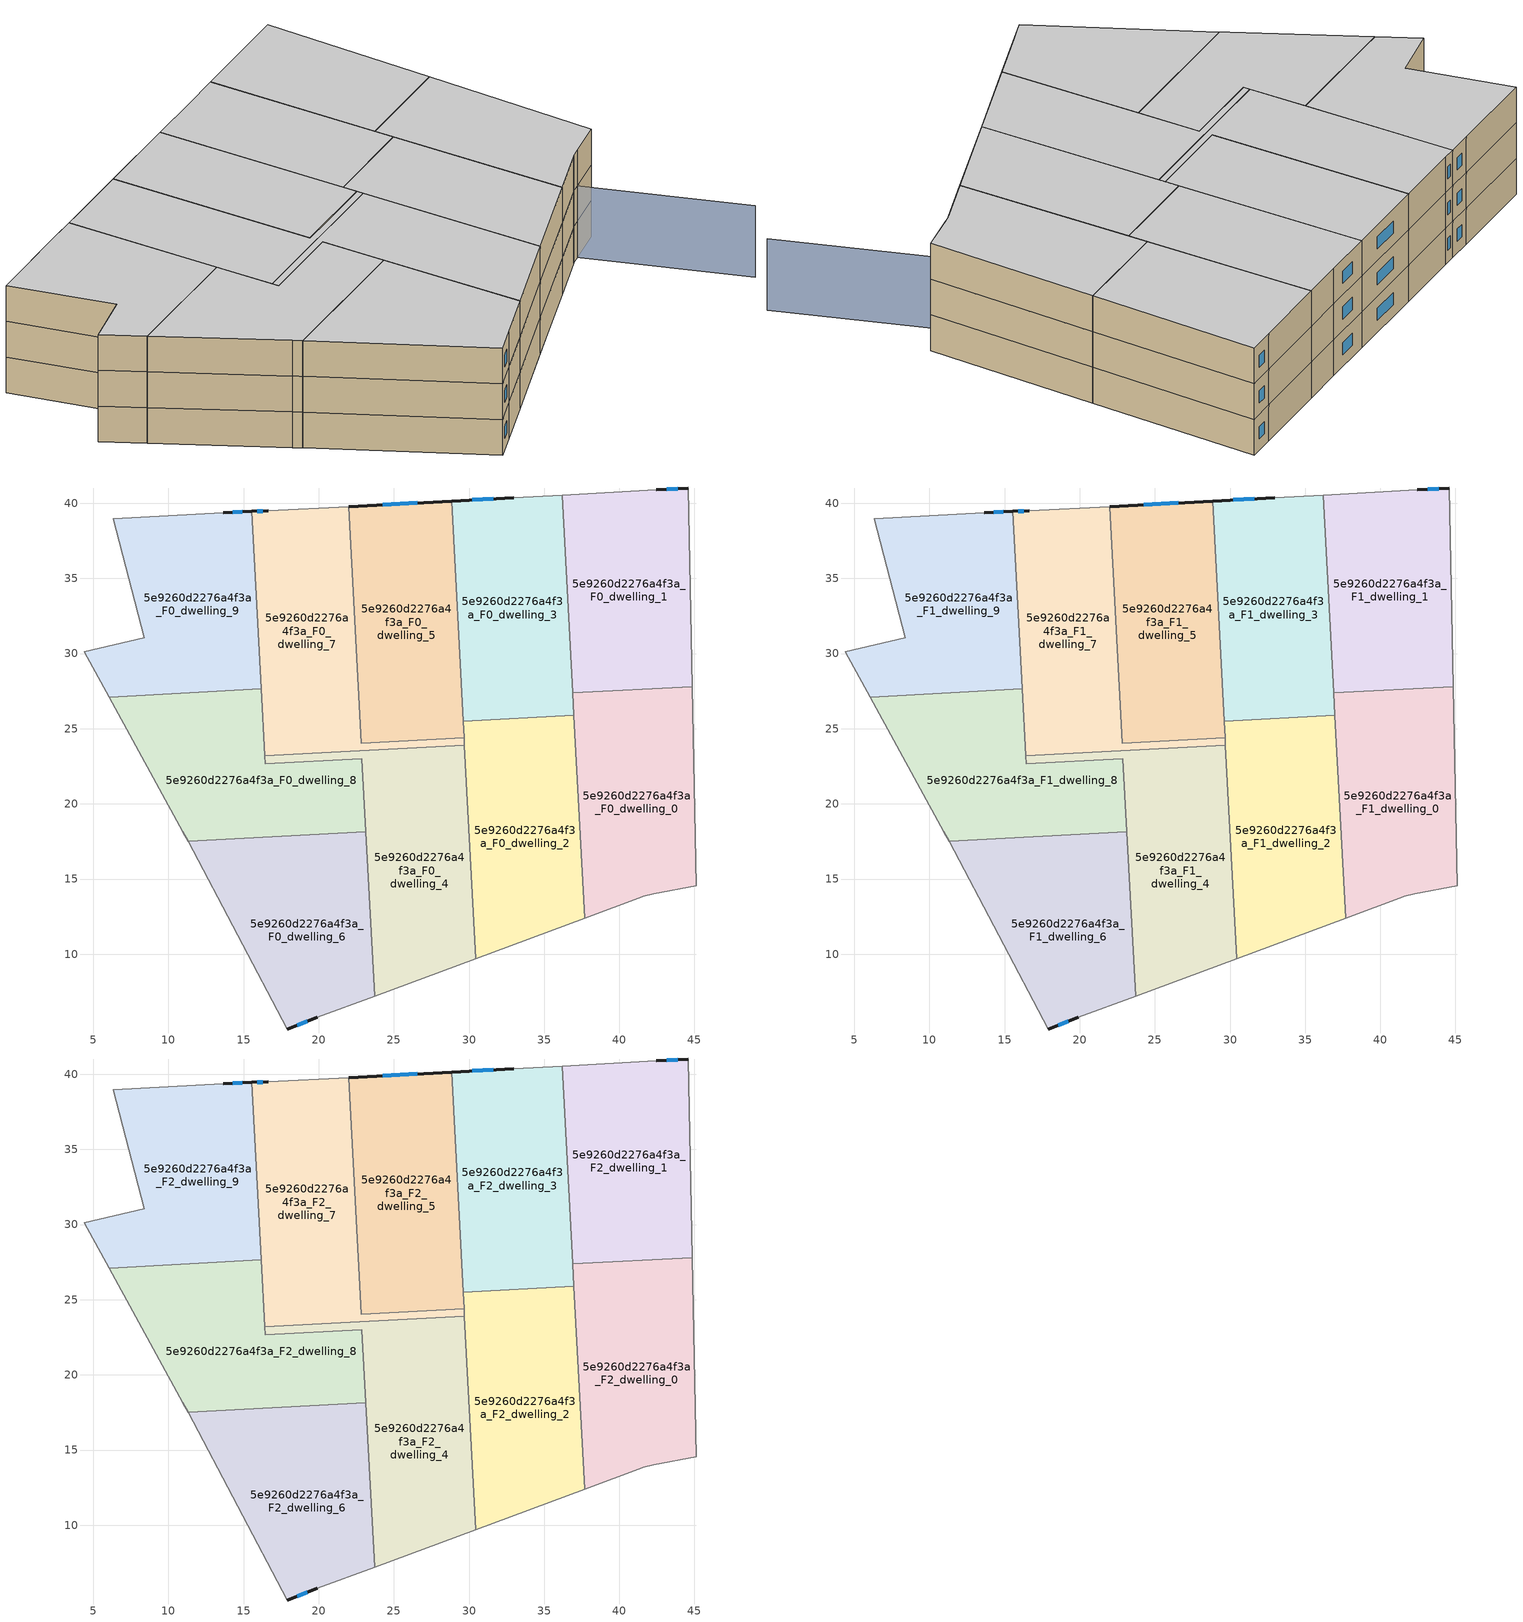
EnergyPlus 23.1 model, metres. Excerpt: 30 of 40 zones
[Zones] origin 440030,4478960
5e9260d2276a4f3a_F0_dwelling_0
 floor ground (EU_floor_Construction): 44.86,27.8 45.12,14.56 42.3,14 41.59,13.84 41.54,13.82 37.69,12.39 36.9,27.38 z0
 wall adiabatic (EU_wall_Construction): 37.69,12.39 41.54,13.82 41.59,13.84 42.3,14 45.12,14.56 44.86,27.8 z0:3
 wall to 5e9260d2276a4f3a_F0_dwelling_1 (EU_wall_Construction): 44.86,27.8 36.9,27.38 z0:3
 wall to 5e9260d2276a4f3a_F0_dwelling_2 (EU_wall_Construction): 36.98,25.89 37.69,12.39 z0:3
 wall to 5e9260d2276a4f3a_F0_dwelling_3 (EU_wall_Construction): 36.9,27.38 36.98,25.89 z0:3
5e9260d2276a4f3a_F0_dwelling_1
 floor ground (EU_floor_Construction): 44.6,41.02 44.86,27.8 36.9,27.38 36.2,40.55 42.45,40.9 z0
 wall outside (EU_wall_Construction): 44.6,41.02 42.45,40.9 z0:3
 wall adiabatic (EU_wall_Construction): 42.45,40.9 36.2,40.55 / 44.86,27.8 44.6,41.02 z0:3
 wall to 5e9260d2276a4f3a_F0_dwelling_3 (EU_wall_Construction): 36.2,40.55 36.9,27.38 z0:3
 window (EU_Window_Construction): 43.89,40.98 43.16,40.94 z0.99:2.01
5e9260d2276a4f3a_F0_dwelling_2
 floor ground (EU_floor_Construction): 36.97,25.89 37.69,12.39 30.45,9.71 29.61,25.5 z0
 wall to 5e9260d2276a4f3a_F0_dwelling_3 (EU_wall_Construction): 36.97,25.89 29.61,25.5 z0:3
 wall adiabatic (EU_wall_Construction): 30.45,9.71 37.69,12.39 z0:3
 wall to 5e9260d2276a4f3a_F0_dwelling_4 (EU_wall_Construction): 29.7,23.9 30.45,9.71 z0:3
 wall to 5e9260d2276a4f3a_F0_dwelling_7 (EU_wall_Construction): 29.67,24.39 29.7,23.9 z0:3
 wall to 5e9260d2276a4f3a_F0_dwelling_5 (EU_wall_Construction): 29.61,25.5 29.67,24.39 z0:3
5e9260d2276a4f3a_F0_dwelling_3
 floor ground (EU_floor_Construction): 36.2,40.55 36.97,25.89 29.61,25.5 28.84,40.15 32.97,40.37 z0
 wall outside (EU_wall_Construction): 32.97,40.37 28.84,40.15 z0:3
 wall adiabatic (EU_wall_Construction): 36.2,40.55 32.97,40.37 z0:3
 wall to 5e9260d2276a4f3a_F0_dwelling_5 (EU_wall_Construction): 28.84,40.15 29.61,25.5 z0:3
 window (EU_Window_Construction): 31.6,40.29 30.21,40.22 z0.99:2.01
5e9260d2276a4f3a_F0_dwelling_4
 floor ground (EU_floor_Construction): 29.7,23.9 30.45,9.71 23.72,7.21 22.88,23.01 16.45,22.67 16.42,23.2 z0
 wall to 5e9260d2276a4f3a_F0_dwelling_8 (EU_wall_Construction): 16.42,23.2 16.45,22.67 22.88,23.01 23.14,18.13 z0:3
 wall to 5e9260d2276a4f3a_F0_dwelling_7 (EU_wall_Construction): 29.7,23.9 16.42,23.2 z0:3
 wall adiabatic (EU_wall_Construction): 23.72,7.21 30.45,9.71 z0:3
 wall to 5e9260d2276a4f3a_F0_dwelling_6 (EU_wall_Construction): 23.14,18.13 23.72,7.21 z0:3
5e9260d2276a4f3a_F0_dwelling_5
 floor ground (EU_floor_Construction): 28.84,40.15 29.67,24.39 22.83,24.03 21.99,39.78 z0
 wall outside (EU_wall_Construction): 28.84,40.15 21.99,39.78 z0:3
 wall to 5e9260d2276a4f3a_F0_dwelling_7 (EU_wall_Construction): 21.99,39.78 22.83,24.03 29.67,24.39 z0:3
 window (EU_Window_Construction): 26.57,40.03 24.26,39.9 z0.99:2.01
5e9260d2276a4f3a_F0_dwelling_6
 floor ground (EU_floor_Construction): 23.14,18.13 23.72,7.21 19.91,5.79 17.91,5.02 11.31,17.5 z0
 wall outside (EU_wall_Construction): 17.91,5.02 19.91,5.79 z0:3
 wall adiabatic (EU_wall_Construction): 11.31,17.5 17.91,5.02 / 19.91,5.79 23.72,7.21 z0:3
 wall to 5e9260d2276a4f3a_F0_dwelling_8 (EU_wall_Construction): 23.14,18.13 11.31,17.5 z0:3
 window (EU_Window_Construction): 18.57,5.28 19.25,5.54 z0.99:2.01
5e9260d2276a4f3a_F0_dwelling_7
 floor ground (EU_floor_Construction): 21.99,39.78 22.83,24.03 29.67,24.39 29.7,23.9 16.42,23.2 15.56,39.46 16.65,39.5 z0
 wall outside (EU_wall_Construction): 16.65,39.5 15.56,39.46 z0:3
 wall adiabatic (EU_wall_Construction): 21.99,39.78 16.65,39.5 z0:3
 wall to 5e9260d2276a4f3a_F0_dwelling_9 (EU_wall_Construction): 15.56,39.46 16.18,27.64 z0:3
 wall to 5e9260d2276a4f3a_F0_dwelling_8 (EU_wall_Construction): 16.18,27.64 16.42,23.2 z0:3
 window (EU_Window_Construction): 16.29,39.48 15.92,39.47 z0.99:2.01
5e9260d2276a4f3a_F0_dwelling_8
 floor ground (EU_floor_Construction): 22.88,23.01 23.14,18.13 11.31,17.5 10.97,18.15 6.06,27.11 16.18,27.64 16.45,22.67 z0
 wall adiabatic (EU_wall_Construction): 6.06,27.11 10.97,18.15 11.31,17.5 z0:3
 wall to 5e9260d2276a4f3a_F0_dwelling_9 (EU_wall_Construction): 16.18,27.64 6.06,27.11 z0:3
5e9260d2276a4f3a_F0_dwelling_9
 floor ground (EU_floor_Construction): 15.56,39.46 16.18,27.64 6.06,27.11 4.4,30.13 8.4,31.06 6.34,38.96 13.63,39.38 z0
 wall outside (EU_wall_Construction): 15.56,39.46 13.63,39.38 z0:3
 wall adiabatic (EU_wall_Construction): 13.63,39.38 6.34,38.96 8.4,31.06 4.4,30.13 6.06,27.11 z0:3
 window (EU_Window_Construction): 14.92,39.43 14.27,39.4 z0.99:2.01
5e9260d2276a4f3a_F1_dwelling_0
 floor to 5e9260d2276a4f3a_F0_dwelling_0 (EU_floor_Construction): 44.86,27.8 45.12,14.56 42.3,14 41.59,13.84 41.54,13.82 37.69,12.39 36.9,27.38 z3
 wall adiabatic (EU_wall_Construction): 37.69,12.39 41.54,13.82 41.59,13.84 42.3,14 45.12,14.56 44.86,27.8 z3:6
 wall to 5e9260d2276a4f3a_F1_dwelling_1 (EU_wall_Construction): 44.86,27.8 36.9,27.38 z3:6
 wall to 5e9260d2276a4f3a_F1_dwelling_2 (EU_wall_Construction): 36.98,25.89 37.69,12.39 z3:6
 wall to 5e9260d2276a4f3a_F1_dwelling_3 (EU_wall_Construction): 36.9,27.38 36.98,25.89 z3:6
5e9260d2276a4f3a_F1_dwelling_1
 floor to 5e9260d2276a4f3a_F0_dwelling_1 (EU_floor_Construction): 44.6,41.02 44.86,27.8 36.9,27.38 36.2,40.55 42.45,40.9 z3
 wall outside (EU_wall_Construction): 44.6,41.02 42.45,40.9 z3:6
 wall adiabatic (EU_wall_Construction): 42.45,40.9 36.2,40.55 / 44.86,27.8 44.6,41.02 z3:6
 wall to 5e9260d2276a4f3a_F1_dwelling_3 (EU_wall_Construction): 36.2,40.55 36.9,27.38 z3:6
 window (EU_Window_Construction): 43.89,40.98 43.16,40.94 z3.99:5.01
5e9260d2276a4f3a_F1_dwelling_2
 floor to 5e9260d2276a4f3a_F0_dwelling_2 (EU_floor_Construction): 36.97,25.89 37.69,12.39 30.45,9.71 29.61,25.5 z3
 wall to 5e9260d2276a4f3a_F1_dwelling_3 (EU_wall_Construction): 36.97,25.89 29.61,25.5 z3:6
 wall adiabatic (EU_wall_Construction): 30.45,9.71 37.69,12.39 z3:6
 wall to 5e9260d2276a4f3a_F1_dwelling_4 (EU_wall_Construction): 29.7,23.9 30.45,9.71 z3:6
 wall to 5e9260d2276a4f3a_F1_dwelling_7 (EU_wall_Construction): 29.67,24.39 29.7,23.9 z3:6
 wall to 5e9260d2276a4f3a_F1_dwelling_5 (EU_wall_Construction): 29.61,25.5 29.67,24.39 z3:6
5e9260d2276a4f3a_F1_dwelling_3
 floor to 5e9260d2276a4f3a_F0_dwelling_3 (EU_floor_Construction): 36.2,40.55 36.97,25.89 29.61,25.5 28.84,40.15 32.97,40.37 z3
 wall outside (EU_wall_Construction): 32.97,40.37 28.84,40.15 z3:6
 wall adiabatic (EU_wall_Construction): 36.2,40.55 32.97,40.37 z3:6
 wall to 5e9260d2276a4f3a_F1_dwelling_5 (EU_wall_Construction): 28.84,40.15 29.61,25.5 z3:6
 window (EU_Window_Construction): 31.6,40.29 30.21,40.22 z3.99:5.01
5e9260d2276a4f3a_F1_dwelling_4
 floor to 5e9260d2276a4f3a_F0_dwelling_4 (EU_floor_Construction): 29.7,23.9 30.45,9.71 23.72,7.21 22.88,23.01 16.45,22.67 16.42,23.2 z3
 wall to 5e9260d2276a4f3a_F1_dwelling_8 (EU_wall_Construction): 16.42,23.2 16.45,22.67 22.88,23.01 23.14,18.13 z3:6
 wall to 5e9260d2276a4f3a_F1_dwelling_7 (EU_wall_Construction): 29.7,23.9 16.42,23.2 z3:6
 wall adiabatic (EU_wall_Construction): 23.72,7.21 30.45,9.71 z3:6
 wall to 5e9260d2276a4f3a_F1_dwelling_6 (EU_wall_Construction): 23.14,18.13 23.72,7.21 z3:6
5e9260d2276a4f3a_F1_dwelling_5
 floor to 5e9260d2276a4f3a_F0_dwelling_5 (EU_floor_Construction): 28.84,40.15 29.67,24.39 22.83,24.03 21.99,39.78 z3
 wall outside (EU_wall_Construction): 28.84,40.15 21.99,39.78 z3:6
 wall to 5e9260d2276a4f3a_F1_dwelling_7 (EU_wall_Construction): 21.99,39.78 22.83,24.03 29.67,24.39 z3:6
 window (EU_Window_Construction): 26.57,40.03 24.26,39.9 z3.99:5.01
5e9260d2276a4f3a_F1_dwelling_6
 floor to 5e9260d2276a4f3a_F0_dwelling_6 (EU_floor_Construction): 23.14,18.13 23.72,7.21 19.91,5.79 17.91,5.02 11.31,17.5 z3
 wall outside (EU_wall_Construction): 17.91,5.02 19.91,5.79 z3:6
 wall adiabatic (EU_wall_Construction): 11.31,17.5 17.91,5.02 / 19.91,5.79 23.72,7.21 z3:6
 wall to 5e9260d2276a4f3a_F1_dwelling_8 (EU_wall_Construction): 23.14,18.13 11.31,17.5 z3:6
 window (EU_Window_Construction): 18.57,5.28 19.25,5.54 z3.99:5.01
5e9260d2276a4f3a_F1_dwelling_7
 floor to 5e9260d2276a4f3a_F0_dwelling_7 (EU_floor_Construction): 21.99,39.78 22.83,24.03 29.67,24.39 29.7,23.9 16.42,23.2 15.56,39.46 16.65,39.5 z3
 wall outside (EU_wall_Construction): 16.65,39.5 15.56,39.46 z3:6
 wall adiabatic (EU_wall_Construction): 21.99,39.78 16.65,39.5 z3:6
 wall to 5e9260d2276a4f3a_F1_dwelling_9 (EU_wall_Construction): 15.56,39.46 16.18,27.64 z3:6
 wall to 5e9260d2276a4f3a_F1_dwelling_8 (EU_wall_Construction): 16.18,27.64 16.42,23.2 z3:6
 window (EU_Window_Construction): 16.29,39.48 15.92,39.47 z3.99:5.01
5e9260d2276a4f3a_F1_dwelling_8
 floor to 5e9260d2276a4f3a_F0_dwelling_8 (EU_floor_Construction): 22.88,23.01 23.14,18.13 11.31,17.5 10.97,18.15 6.06,27.11 16.18,27.64 16.45,22.67 z3
 wall adiabatic (EU_wall_Construction): 6.06,27.11 10.97,18.15 11.31,17.5 z3:6
 wall to 5e9260d2276a4f3a_F1_dwelling_9 (EU_wall_Construction): 16.18,27.64 6.06,27.11 z3:6
5e9260d2276a4f3a_F1_dwelling_9
 floor to 5e9260d2276a4f3a_F0_dwelling_9 (EU_floor_Construction): 15.56,39.46 16.18,27.64 6.06,27.11 4.4,30.13 8.4,31.06 6.34,38.96 13.63,39.38 z3
 wall outside (EU_wall_Construction): 15.56,39.46 13.63,39.38 z3:6
 wall adiabatic (EU_wall_Construction): 13.63,39.38 6.34,38.96 8.4,31.06 4.4,30.13 6.06,27.11 z3:6
 window (EU_Window_Construction): 14.92,39.43 14.27,39.4 z3.99:5.01
5e9260d2276a4f3a_F2_dwelling_0
 floor to 5e9260d2276a4f3a_F1_dwelling_0 (EU_floor_Construction): 44.86,27.8 45.12,14.56 42.3,14 41.59,13.84 41.54,13.82 37.69,12.39 36.9,27.38 z6
 wall adiabatic (EU_wall_Construction): 37.69,12.39 41.54,13.82 41.59,13.84 42.3,14 45.12,14.56 44.86,27.8 z6:9
 wall to 5e9260d2276a4f3a_F2_dwelling_1 (EU_wall_Construction): 44.86,27.8 36.9,27.38 z6:9
 wall to 5e9260d2276a4f3a_F2_dwelling_2 (EU_wall_Construction): 36.98,25.89 37.69,12.39 z6:9
 wall to 5e9260d2276a4f3a_F2_dwelling_3 (EU_wall_Construction): 36.9,27.38 36.98,25.89 z6:9
 ceiling to 5e9260d2276a4f3a_F3_dwelling_0 (EU_floor_Construction): 45.12,14.56 44.86,27.8 36.9,27.38 37.69,12.39 41.54,13.82 41.59,13.84 42.3,14 z9
5e9260d2276a4f3a_F2_dwelling_1
 floor to 5e9260d2276a4f3a_F1_dwelling_1 (EU_floor_Construction): 44.6,41.02 44.86,27.8 36.9,27.38 36.2,40.55 42.45,40.9 z6
 wall outside (EU_wall_Construction): 44.6,41.02 42.45,40.9 z6:9
 wall adiabatic (EU_wall_Construction): 42.45,40.9 36.2,40.55 / 44.86,27.8 44.6,41.02 z6:9
 wall to 5e9260d2276a4f3a_F2_dwelling_3 (EU_wall_Construction): 36.2,40.55 36.9,27.38 z6:9
 window (EU_Window_Construction): 43.89,40.98 43.16,40.94 z6.99:8.01
 ceiling to 5e9260d2276a4f3a_F3_dwelling_1 (EU_floor_Construction): 44.86,27.8 44.6,41.02 42.45,40.9 36.2,40.55 36.9,27.38 z9
5e9260d2276a4f3a_F2_dwelling_2
 floor to 5e9260d2276a4f3a_F1_dwelling_2 (EU_floor_Construction): 36.97,25.89 37.69,12.39 30.45,9.71 29.61,25.5 z6
 wall to 5e9260d2276a4f3a_F2_dwelling_3 (EU_wall_Construction): 36.97,25.89 29.61,25.5 z6:9
 wall adiabatic (EU_wall_Construction): 30.45,9.71 37.69,12.39 z6:9
 wall to 5e9260d2276a4f3a_F2_dwelling_4 (EU_wall_Construction): 29.7,23.9 30.45,9.71 z6:9
 wall to 5e9260d2276a4f3a_F2_dwelling_7 (EU_wall_Construction): 29.67,24.39 29.7,23.9 z6:9
 wall to 5e9260d2276a4f3a_F2_dwelling_5 (EU_wall_Construction): 29.61,25.5 29.67,24.39 z6:9
 ceiling to 5e9260d2276a4f3a_F3_dwelling_2 (EU_floor_Construction): 37.69,12.39 36.97,25.89 29.61,25.5 30.45,9.71 z9
5e9260d2276a4f3a_F2_dwelling_3
 floor to 5e9260d2276a4f3a_F1_dwelling_3 (EU_floor_Construction): 36.2,40.55 36.97,25.89 29.61,25.5 28.84,40.15 32.97,40.37 z6
 wall outside (EU_wall_Construction): 32.97,40.37 28.84,40.15 z6:9
 wall adiabatic (EU_wall_Construction): 36.2,40.55 32.97,40.37 z6:9
 wall to 5e9260d2276a4f3a_F2_dwelling_5 (EU_wall_Construction): 28.84,40.15 29.61,25.5 z6:9
 window (EU_Window_Construction): 31.6,40.29 30.21,40.22 z6.99:8.01
 ceiling to 5e9260d2276a4f3a_F3_dwelling_3 (EU_floor_Construction): 36.97,25.89 36.2,40.55 32.97,40.37 28.84,40.15 29.61,25.5 z9
5e9260d2276a4f3a_F2_dwelling_4
 floor to 5e9260d2276a4f3a_F1_dwelling_4 (EU_floor_Construction): 29.7,23.9 30.45,9.71 23.72,7.21 22.88,23.01 16.45,22.67 16.42,23.2 z6
 wall to 5e9260d2276a4f3a_F2_dwelling_8 (EU_wall_Construction): 16.42,23.2 16.45,22.67 22.88,23.01 23.14,18.13 z6:9
 wall to 5e9260d2276a4f3a_F2_dwelling_7 (EU_wall_Construction): 29.7,23.9 16.42,23.2 z6:9
 wall adiabatic (EU_wall_Construction): 23.72,7.21 30.45,9.71 z6:9
 wall to 5e9260d2276a4f3a_F2_dwelling_6 (EU_wall_Construction): 23.14,18.13 23.72,7.21 z6:9
 ceiling to 5e9260d2276a4f3a_F3_dwelling_4 (EU_floor_Construction): 30.45,9.71 29.7,23.9 16.42,23.2 16.45,22.67 22.88,23.01 23.72,7.21 z9
5e9260d2276a4f3a_F2_dwelling_5
 floor to 5e9260d2276a4f3a_F1_dwelling_5 (EU_floor_Construction): 28.84,40.15 29.67,24.39 22.83,24.03 21.99,39.78 z6
 wall outside (EU_wall_Construction): 28.84,40.15 21.99,39.78 z6:9
 wall to 5e9260d2276a4f3a_F2_dwelling_7 (EU_wall_Construction): 21.99,39.78 22.83,24.03 29.67,24.39 z6:9
 window (EU_Window_Construction): 26.57,40.03 24.26,39.9 z6.99:8.01
 ceiling to 5e9260d2276a4f3a_F3_dwelling_5 (EU_floor_Construction): 29.67,24.39 28.84,40.15 21.99,39.78 22.83,24.03 z9
5e9260d2276a4f3a_F2_dwelling_6
 floor to 5e9260d2276a4f3a_F1_dwelling_6 (EU_floor_Construction): 23.14,18.13 23.72,7.21 19.91,5.79 17.91,5.02 11.31,17.5 z6
 wall outside (EU_wall_Construction): 17.91,5.02 19.91,5.79 z6:9
 wall adiabatic (EU_wall_Construction): 11.31,17.5 17.91,5.02 / 19.91,5.79 23.72,7.21 z6:9
 wall to 5e9260d2276a4f3a_F2_dwelling_8 (EU_wall_Construction): 23.14,18.13 11.31,17.5 z6:9
 window (EU_Window_Construction): 18.57,5.28 19.25,5.54 z6.99:8.01
 ceiling to 5e9260d2276a4f3a_F3_dwelling_6 (EU_floor_Construction): 23.72,7.21 23.14,18.13 11.31,17.5 17.91,5.02 19.91,5.79 z9
5e9260d2276a4f3a_F2_dwelling_7
 floor to 5e9260d2276a4f3a_F1_dwelling_7 (EU_floor_Construction): 21.99,39.78 22.83,24.03 29.67,24.39 29.7,23.9 16.42,23.2 15.56,39.46 16.65,39.5 z6
 wall outside (EU_wall_Construction): 16.65,39.5 15.56,39.46 z6:9
 wall adiabatic (EU_wall_Construction): 21.99,39.78 16.65,39.5 z6:9
 wall to 5e9260d2276a4f3a_F2_dwelling_9 (EU_wall_Construction): 15.56,39.46 16.18,27.64 z6:9
 wall to 5e9260d2276a4f3a_F2_dwelling_8 (EU_wall_Construction): 16.18,27.64 16.42,23.2 z6:9
 window (EU_Window_Construction): 16.29,39.48 15.92,39.47 z6.99:8.01
 ceiling to 5e9260d2276a4f3a_F3_dwelling_7 (EU_floor_Construction): 29.7,23.9 29.67,24.39 22.83,24.03 21.99,39.78 16.65,39.5 15.56,39.46 16.42,23.2 z9
5e9260d2276a4f3a_F2_dwelling_8
 floor to 5e9260d2276a4f3a_F1_dwelling_8 (EU_floor_Construction): 22.88,23.01 23.14,18.13 11.31,17.5 10.97,18.15 6.06,27.11 16.18,27.64 16.45,22.67 z6
 wall adiabatic (EU_wall_Construction): 6.06,27.11 10.97,18.15 11.31,17.5 z6:9
 wall to 5e9260d2276a4f3a_F2_dwelling_9 (EU_wall_Construction): 16.18,27.64 6.06,27.11 z6:9
 ceiling to 5e9260d2276a4f3a_F3_dwelling_8 (EU_floor_Construction): 23.14,18.13 22.88,23.01 16.45,22.67 16.18,27.64 6.06,27.11 10.97,18.15 11.31,17.5 z9
5e9260d2276a4f3a_F2_dwelling_9
 floor to 5e9260d2276a4f3a_F1_dwelling_9 (EU_floor_Construction): 15.56,39.46 16.18,27.64 6.06,27.11 4.4,30.13 8.4,31.06 6.34,38.96 13.63,39.38 z6
 wall outside (EU_wall_Construction): 15.56,39.46 13.63,39.38 z6:9
 wall adiabatic (EU_wall_Construction): 13.63,39.38 6.34,38.96 8.4,31.06 4.4,30.13 6.06,27.11 z6:9
 window (EU_Window_Construction): 14.92,39.43 14.27,39.4 z6.99:8.01
 ceiling to 5e9260d2276a4f3a_F3_dwelling_9 (EU_floor_Construction): 16.18,27.64 15.56,39.46 13.63,39.38 6.34,38.96 8.4,31.06 4.4,30.13 6.06,27.11 z9
shading: 19.91,5.79 42.27,14.1 / 42.27,14.1 46.74,2.04 z0:6
[Building]
EU S2 Campaign: North Axis=0; Terrain=City; Solar Distribution=FullExterior
[Site:Location]
Madrid: Latitude=40.5; Longitude=-3.5; Time Zone=1; Elevation=609
[SizingPeriod:WeatherFileDays]
AnnualSizingPeriod: Begin Month=1; Begin Day of Month=1; End Month=12; End Day of Month=31; Day of Week for Start Day=Monday; Use Weather File Daylight Saving Period=No; Use Weather File Rain and Snow Indicators=No
[MATERIAL]
EU_InternalMass_Material: Roughness=MediumRough; Thickness=0.1; Conductivity=1; Density=1800; Specific Heat=900; Thermal Absorptance=0.9; Solar Absorptance=0.7; Visible Absorptance=0.7
[MATERIAL:NOMASS] Roughness=MediumRough; Thermal Absorptance=0.9; Solar Absorptance=0.7; Visible Absorptance=0.7
Name | Thermal Resistance
EU_wall_NoMass | 0.609216
EU_floor_NoMass | 0.568163
[WINDOWMATERIAL:SIMPLEGLAZINGSYSTEM]
EU_Window_SimpleGlazing: UFactor=5.50606; Solar Heat Gain Coefficient=0.85; Visible Transmittance=0.85
[CONSTRUCTION]
EU_wall_Construction: EU_wall_NoMass
EU_floor_Construction: EU_floor_NoMass
EU_Window_Construction: EU_Window_SimpleGlazing
EU_InternalMass_Construction: EU_InternalMass_Material
[ZONE] Type=1; Multiplier=1; Ceiling Height=autocalculate; Floor Area=autocalculate; Part of Total Floor Area=Yes
Name | Volume
5e9260d2276a4f3a_F0_dwelling_0; 5e9260d2276a4f3a_F1_dwelling_0; 5e9260d2276a4f3a_F2_dwelling_0 | 324.448
5e9260d2276a4f3a_F0_dwelling_1; 5e9260d2276a4f3a_F1_dwelling_1; 5e9260d2276a4f3a_F2_dwelling_1 | 324.444
5e9260d2276a4f3a_F0_dwelling_2; 5e9260d2276a4f3a_F1_dwelling_2; 5e9260d2276a4f3a_F2_dwelling_2 | 324.472
5e9260d2276a4f3a_F0_dwelling_3; 5e9260d2276a4f3a_F1_dwelling_3; 5e9260d2276a4f3a_F2_dwelling_3 | 324.461
5e9260d2276a4f3a_F0_dwelling_4; 5e9260d2276a4f3a_F1_dwelling_4; 5e9260d2276a4f3a_F2_dwelling_4 | 324.465
5e9260d2276a4f3a_F0_dwelling_5; 5e9260d2276a4f3a_F1_dwelling_5; 5e9260d2276a4f3a_F2_dwelling_5 | 324.463
5e9260d2276a4f3a_F0_dwelling_6; 5e9260d2276a4f3a_F1_dwelling_6; 5e9260d2276a4f3a_F2_dwelling_6; 5e9260d2276a4f3a_F0_dwelling_8; 5e9260d2276a4f3a_F1_dwelling_8; 5e9260d2276a4f3a_F2_dwelling_8 | 324.457
5e9260d2276a4f3a_F0_dwelling_7; 5e9260d2276a4f3a_F1_dwelling_7; 5e9260d2276a4f3a_F2_dwelling_7 | 324.442
5e9260d2276a4f3a_F0_dwelling_9; 5e9260d2276a4f3a_F1_dwelling_9; 5e9260d2276a4f3a_F2_dwelling_9 | 324.475
[INTERNALMASS] Construction=EU_InternalMass_Construction
Name | Zone or ZoneList | Surface Area
5e9260d2276a4f3a_F0_dwelling_0_EU_InternalMass | 5e9260d2276a4f3a_F0_dwelling_0 | 108.149
5e9260d2276a4f3a_F0_dwelling_1_EU_InternalMass | 5e9260d2276a4f3a_F0_dwelling_1 | 108.147
5e9260d2276a4f3a_F0_dwelling_2_EU_InternalMass | 5e9260d2276a4f3a_F0_dwelling_2 | 108.158
5e9260d2276a4f3a_F0_dwelling_3_EU_InternalMass | 5e9260d2276a4f3a_F0_dwelling_3 | 108.154
5e9260d2276a4f3a_F0_dwelling_4_EU_InternalMass | 5e9260d2276a4f3a_F0_dwelling_4 | 108.155
5e9260d2276a4f3a_F0_dwelling_5_EU_InternalMass | 5e9260d2276a4f3a_F0_dwelling_5 | 108.155
5e9260d2276a4f3a_F0_dwelling_6_EU_InternalMass | 5e9260d2276a4f3a_F0_dwelling_6 | 108.155
5e9260d2276a4f3a_F0_dwelling_7_EU_InternalMass | 5e9260d2276a4f3a_F0_dwelling_7 | 108.148
5e9260d2276a4f3a_F0_dwelling_8_EU_InternalMass | 5e9260d2276a4f3a_F0_dwelling_8 | 108.152
5e9260d2276a4f3a_F0_dwelling_9_EU_InternalMass | 5e9260d2276a4f3a_F0_dwelling_9 | 108.159
5e9260d2276a4f3a_F1_dwelling_0_EU_InternalMass | 5e9260d2276a4f3a_F1_dwelling_0 | 108.149
5e9260d2276a4f3a_F1_dwelling_1_EU_InternalMass | 5e9260d2276a4f3a_F1_dwelling_1 | 108.147
5e9260d2276a4f3a_F1_dwelling_2_EU_InternalMass | 5e9260d2276a4f3a_F1_dwelling_2 | 108.158
5e9260d2276a4f3a_F1_dwelling_3_EU_InternalMass | 5e9260d2276a4f3a_F1_dwelling_3 | 108.154
5e9260d2276a4f3a_F1_dwelling_4_EU_InternalMass | 5e9260d2276a4f3a_F1_dwelling_4 | 108.155
5e9260d2276a4f3a_F1_dwelling_5_EU_InternalMass | 5e9260d2276a4f3a_F1_dwelling_5 | 108.155
5e9260d2276a4f3a_F1_dwelling_6_EU_InternalMass | 5e9260d2276a4f3a_F1_dwelling_6 | 108.155
5e9260d2276a4f3a_F1_dwelling_7_EU_InternalMass | 5e9260d2276a4f3a_F1_dwelling_7 | 108.148
5e9260d2276a4f3a_F1_dwelling_8_EU_InternalMass | 5e9260d2276a4f3a_F1_dwelling_8 | 108.152
5e9260d2276a4f3a_F1_dwelling_9_EU_InternalMass | 5e9260d2276a4f3a_F1_dwelling_9 | 108.159
5e9260d2276a4f3a_F2_dwelling_0_EU_InternalMass | 5e9260d2276a4f3a_F2_dwelling_0 | 108.149
5e9260d2276a4f3a_F2_dwelling_1_EU_InternalMass | 5e9260d2276a4f3a_F2_dwelling_1 | 108.147
5e9260d2276a4f3a_F2_dwelling_2_EU_InternalMass | 5e9260d2276a4f3a_F2_dwelling_2 | 108.158
5e9260d2276a4f3a_F2_dwelling_3_EU_InternalMass | 5e9260d2276a4f3a_F2_dwelling_3 | 108.154
5e9260d2276a4f3a_F2_dwelling_4_EU_InternalMass | 5e9260d2276a4f3a_F2_dwelling_4 | 108.155
5e9260d2276a4f3a_F2_dwelling_5_EU_InternalMass | 5e9260d2276a4f3a_F2_dwelling_5 | 108.155
5e9260d2276a4f3a_F2_dwelling_6_EU_InternalMass | 5e9260d2276a4f3a_F2_dwelling_6 | 108.155
5e9260d2276a4f3a_F2_dwelling_7_EU_InternalMass | 5e9260d2276a4f3a_F2_dwelling_7 | 108.148
5e9260d2276a4f3a_F2_dwelling_8_EU_InternalMass | 5e9260d2276a4f3a_F2_dwelling_8 | 108.152
5e9260d2276a4f3a_F2_dwelling_9_EU_InternalMass | 5e9260d2276a4f3a_F2_dwelling_9 | 108.159
[OTHEREQUIPMENT] Fuel Type=Electricity; Design Level Calculation Method=Watts/Area; Power per Zone Floor Area=1; Fraction Latent=0; Fraction Radiant=0; Fraction Lost=0; Carbon Dioxide Generation Rate=0; EndUse Subcategory=EU_Step8_InternalGains
Name | Zone or ZoneList or Space or SpaceList | Schedule
EU_Step8_InternalGain_5e9260d2276a4f3a_F0_dwelling_0_f000 | 5e9260d2276a4f3a_F0_dwelling_0 | EU_Step8_GainSchedule_5e9260d2276a4f3a_F0_dwelling_0_f000
EU_Step8_InternalGain_5e9260d2276a4f3a_F0_dwelling_1_f000 | 5e9260d2276a4f3a_F0_dwelling_1 | EU_Step8_GainSchedule_5e9260d2276a4f3a_F0_dwelling_1_f000
EU_Step8_InternalGain_5e9260d2276a4f3a_F0_dwelling_2_f000 | 5e9260d2276a4f3a_F0_dwelling_2 | EU_Step8_GainSchedule_5e9260d2276a4f3a_F0_dwelling_2_f000
EU_Step8_InternalGain_5e9260d2276a4f3a_F0_dwelling_3_f000 | 5e9260d2276a4f3a_F0_dwelling_3 | EU_Step8_GainSchedule_5e9260d2276a4f3a_F0_dwelling_3_f000
EU_Step8_InternalGain_5e9260d2276a4f3a_F0_dwelling_4_f000 | 5e9260d2276a4f3a_F0_dwelling_4 | EU_Step8_GainSchedule_5e9260d2276a4f3a_F0_dwelling_4_f000
EU_Step8_InternalGain_5e9260d2276a4f3a_F0_dwelling_5_f000 | 5e9260d2276a4f3a_F0_dwelling_5 | EU_Step8_GainSchedule_5e9260d2276a4f3a_F0_dwelling_5_f000
EU_Step8_InternalGain_5e9260d2276a4f3a_F0_dwelling_6_f000 | 5e9260d2276a4f3a_F0_dwelling_6 | EU_Step8_GainSchedule_5e9260d2276a4f3a_F0_dwelling_6_f000
EU_Step8_InternalGain_5e9260d2276a4f3a_F0_dwelling_7_f000 | 5e9260d2276a4f3a_F0_dwelling_7 | EU_Step8_GainSchedule_5e9260d2276a4f3a_F0_dwelling_7_f000
EU_Step8_InternalGain_5e9260d2276a4f3a_F0_dwelling_8_f000 | 5e9260d2276a4f3a_F0_dwelling_8 | EU_Step8_GainSchedule_5e9260d2276a4f3a_F0_dwelling_8_f000
EU_Step8_InternalGain_5e9260d2276a4f3a_F0_dwelling_9_f000 | 5e9260d2276a4f3a_F0_dwelling_9 | EU_Step8_GainSchedule_5e9260d2276a4f3a_F0_dwelling_9_f000
EU_Step8_InternalGain_5e9260d2276a4f3a_F1_dwelling_0_f000 | 5e9260d2276a4f3a_F1_dwelling_0 | EU_Step8_GainSchedule_5e9260d2276a4f3a_F1_dwelling_0_f000
EU_Step8_InternalGain_5e9260d2276a4f3a_F1_dwelling_1_f000 | 5e9260d2276a4f3a_F1_dwelling_1 | EU_Step8_GainSchedule_5e9260d2276a4f3a_F1_dwelling_1_f000
EU_Step8_InternalGain_5e9260d2276a4f3a_F1_dwelling_2_f000 | 5e9260d2276a4f3a_F1_dwelling_2 | EU_Step8_GainSchedule_5e9260d2276a4f3a_F1_dwelling_2_f000
EU_Step8_InternalGain_5e9260d2276a4f3a_F1_dwelling_3_f000 | 5e9260d2276a4f3a_F1_dwelling_3 | EU_Step8_GainSchedule_5e9260d2276a4f3a_F1_dwelling_3_f000
EU_Step8_InternalGain_5e9260d2276a4f3a_F1_dwelling_4_f000 | 5e9260d2276a4f3a_F1_dwelling_4 | EU_Step8_GainSchedule_5e9260d2276a4f3a_F1_dwelling_4_f000
EU_Step8_InternalGain_5e9260d2276a4f3a_F1_dwelling_5_f000 | 5e9260d2276a4f3a_F1_dwelling_5 | EU_Step8_GainSchedule_5e9260d2276a4f3a_F1_dwelling_5_f000
EU_Step8_InternalGain_5e9260d2276a4f3a_F1_dwelling_6_f000 | 5e9260d2276a4f3a_F1_dwelling_6 | EU_Step8_GainSchedule_5e9260d2276a4f3a_F1_dwelling_6_f000
EU_Step8_InternalGain_5e9260d2276a4f3a_F1_dwelling_7_f000 | 5e9260d2276a4f3a_F1_dwelling_7 | EU_Step8_GainSchedule_5e9260d2276a4f3a_F1_dwelling_7_f000
EU_Step8_InternalGain_5e9260d2276a4f3a_F1_dwelling_8_f000 | 5e9260d2276a4f3a_F1_dwelling_8 | EU_Step8_GainSchedule_5e9260d2276a4f3a_F1_dwelling_8_f000
EU_Step8_InternalGain_5e9260d2276a4f3a_F1_dwelling_9_f000 | 5e9260d2276a4f3a_F1_dwelling_9 | EU_Step8_GainSchedule_5e9260d2276a4f3a_F1_dwelling_9_f000
EU_Step8_InternalGain_5e9260d2276a4f3a_F2_dwelling_0_f000 | 5e9260d2276a4f3a_F2_dwelling_0 | EU_Step8_GainSchedule_5e9260d2276a4f3a_F2_dwelling_0_f000
EU_Step8_InternalGain_5e9260d2276a4f3a_F2_dwelling_1_f000 | 5e9260d2276a4f3a_F2_dwelling_1 | EU_Step8_GainSchedule_5e9260d2276a4f3a_F2_dwelling_1_f000
EU_Step8_InternalGain_5e9260d2276a4f3a_F2_dwelling_2_f000 | 5e9260d2276a4f3a_F2_dwelling_2 | EU_Step8_GainSchedule_5e9260d2276a4f3a_F2_dwelling_2_f000
EU_Step8_InternalGain_5e9260d2276a4f3a_F2_dwelling_3_f000 | 5e9260d2276a4f3a_F2_dwelling_3 | EU_Step8_GainSchedule_5e9260d2276a4f3a_F2_dwelling_3_f000
EU_Step8_InternalGain_5e9260d2276a4f3a_F2_dwelling_4_f000 | 5e9260d2276a4f3a_F2_dwelling_4 | EU_Step8_GainSchedule_5e9260d2276a4f3a_F2_dwelling_4_f000
EU_Step8_InternalGain_5e9260d2276a4f3a_F2_dwelling_5_f000 | 5e9260d2276a4f3a_F2_dwelling_5 | EU_Step8_GainSchedule_5e9260d2276a4f3a_F2_dwelling_5_f000
EU_Step8_InternalGain_5e9260d2276a4f3a_F2_dwelling_6_f000 | 5e9260d2276a4f3a_F2_dwelling_6 | EU_Step8_GainSchedule_5e9260d2276a4f3a_F2_dwelling_6_f000
EU_Step8_InternalGain_5e9260d2276a4f3a_F2_dwelling_7_f000 | 5e9260d2276a4f3a_F2_dwelling_7 | EU_Step8_GainSchedule_5e9260d2276a4f3a_F2_dwelling_7_f000
EU_Step8_InternalGain_5e9260d2276a4f3a_F2_dwelling_8_f000 | 5e9260d2276a4f3a_F2_dwelling_8 | EU_Step8_GainSchedule_5e9260d2276a4f3a_F2_dwelling_8_f000
EU_Step8_InternalGain_5e9260d2276a4f3a_F2_dwelling_9_f000 | 5e9260d2276a4f3a_F2_dwelling_9 | EU_Step8_GainSchedule_5e9260d2276a4f3a_F2_dwelling_9_f000
[ZONEVENTILATION:DESIGNFLOWRATE] Schedule=EU_AlwaysOn; Design Flow Rate Calculation Method=AirChanges/Hour; Air Changes per Hour=0.752966; Ventilation Type=Natural; Fan Pressure Rise=0; Fan Total Efficiency=1; Constant Term Coefficient=1; Temperature Term Coefficient=0; Velocity Term Coefficient=0; Velocity Squared Term Coefficient=0; Minimum Indoor Temperature=-100; Maximum Indoor Temperature=100; Delta Temperature=-100; Minimum Outdoor Temperature=-100; Maximum Outdoor Temperature=100; Maximum Wind Speed=40
Name | Zone or ZoneList or Space or SpaceList
EU_ConstantAir_5e9260d2276a4f3a_F0_dwelling_0 | 5e9260d2276a4f3a_F0_dwelling_0
EU_ConstantAir_5e9260d2276a4f3a_F0_dwelling_1 | 5e9260d2276a4f3a_F0_dwelling_1
EU_ConstantAir_5e9260d2276a4f3a_F0_dwelling_2 | 5e9260d2276a4f3a_F0_dwelling_2
EU_ConstantAir_5e9260d2276a4f3a_F0_dwelling_3 | 5e9260d2276a4f3a_F0_dwelling_3
EU_ConstantAir_5e9260d2276a4f3a_F0_dwelling_4 | 5e9260d2276a4f3a_F0_dwelling_4
EU_ConstantAir_5e9260d2276a4f3a_F0_dwelling_5 | 5e9260d2276a4f3a_F0_dwelling_5
EU_ConstantAir_5e9260d2276a4f3a_F0_dwelling_6 | 5e9260d2276a4f3a_F0_dwelling_6
EU_ConstantAir_5e9260d2276a4f3a_F0_dwelling_7 | 5e9260d2276a4f3a_F0_dwelling_7
EU_ConstantAir_5e9260d2276a4f3a_F0_dwelling_8 | 5e9260d2276a4f3a_F0_dwelling_8
EU_ConstantAir_5e9260d2276a4f3a_F0_dwelling_9 | 5e9260d2276a4f3a_F0_dwelling_9
EU_ConstantAir_5e9260d2276a4f3a_F1_dwelling_0 | 5e9260d2276a4f3a_F1_dwelling_0
EU_ConstantAir_5e9260d2276a4f3a_F1_dwelling_1 | 5e9260d2276a4f3a_F1_dwelling_1
EU_ConstantAir_5e9260d2276a4f3a_F1_dwelling_2 | 5e9260d2276a4f3a_F1_dwelling_2
EU_ConstantAir_5e9260d2276a4f3a_F1_dwelling_3 | 5e9260d2276a4f3a_F1_dwelling_3
EU_ConstantAir_5e9260d2276a4f3a_F1_dwelling_4 | 5e9260d2276a4f3a_F1_dwelling_4
EU_ConstantAir_5e9260d2276a4f3a_F1_dwelling_5 | 5e9260d2276a4f3a_F1_dwelling_5
EU_ConstantAir_5e9260d2276a4f3a_F1_dwelling_6 | 5e9260d2276a4f3a_F1_dwelling_6
EU_ConstantAir_5e9260d2276a4f3a_F1_dwelling_7 | 5e9260d2276a4f3a_F1_dwelling_7
EU_ConstantAir_5e9260d2276a4f3a_F1_dwelling_8 | 5e9260d2276a4f3a_F1_dwelling_8
EU_ConstantAir_5e9260d2276a4f3a_F1_dwelling_9 | 5e9260d2276a4f3a_F1_dwelling_9
EU_ConstantAir_5e9260d2276a4f3a_F2_dwelling_0 | 5e9260d2276a4f3a_F2_dwelling_0
EU_ConstantAir_5e9260d2276a4f3a_F2_dwelling_1 | 5e9260d2276a4f3a_F2_dwelling_1
EU_ConstantAir_5e9260d2276a4f3a_F2_dwelling_2 | 5e9260d2276a4f3a_F2_dwelling_2
EU_ConstantAir_5e9260d2276a4f3a_F2_dwelling_3 | 5e9260d2276a4f3a_F2_dwelling_3
EU_ConstantAir_5e9260d2276a4f3a_F2_dwelling_4 | 5e9260d2276a4f3a_F2_dwelling_4
EU_ConstantAir_5e9260d2276a4f3a_F2_dwelling_5 | 5e9260d2276a4f3a_F2_dwelling_5
EU_ConstantAir_5e9260d2276a4f3a_F2_dwelling_6 | 5e9260d2276a4f3a_F2_dwelling_6
EU_ConstantAir_5e9260d2276a4f3a_F2_dwelling_7 | 5e9260d2276a4f3a_F2_dwelling_7
EU_ConstantAir_5e9260d2276a4f3a_F2_dwelling_8 | 5e9260d2276a4f3a_F2_dwelling_8
EU_ConstantAir_5e9260d2276a4f3a_F2_dwelling_9 | 5e9260d2276a4f3a_F2_dwelling_9
[HVACTEMPLATE:THERMOSTAT] Constant Heating Setpoint=20; Constant Cooling Setpoint=50
EU_HeatOnly_5e9260d2276a4f3a_F0_dwelling_0; EU_HeatOnly_5e9260d2276a4f3a_F0_dwelling_1; EU_HeatOnly_5e9260d2276a4f3a_F0_dwelling_2; EU_HeatOnly_5e9260d2276a4f3a_F0_dwelling_3; EU_HeatOnly_5e9260d2276a4f3a_F0_dwelling_4; EU_HeatOnly_5e9260d2276a4f3a_F0_dwelling_5; EU_HeatOnly_5e9260d2276a4f3a_F0_dwelling_6; EU_HeatOnly_5e9260d2276a4f3a_F0_dwelling_7; EU_HeatOnly_5e9260d2276a4f3a_F0_dwelling_8; EU_HeatOnly_5e9260d2276a4f3a_F0_dwelling_9; EU_HeatOnly_5e9260d2276a4f3a_F1_dwelling_0; EU_HeatOnly_5e9260d2276a4f3a_F1_dwelling_1; EU_HeatOnly_5e9260d2276a4f3a_F1_dwelling_2; EU_HeatOnly_5e9260d2276a4f3a_F1_dwelling_3; EU_HeatOnly_5e9260d2276a4f3a_F1_dwelling_4; EU_HeatOnly_5e9260d2276a4f3a_F1_dwelling_5; EU_HeatOnly_5e9260d2276a4f3a_F1_dwelling_6; EU_HeatOnly_5e9260d2276a4f3a_F1_dwelling_7; EU_HeatOnly_5e9260d2276a4f3a_F1_dwelling_8; EU_HeatOnly_5e9260d2276a4f3a_F1_dwelling_9; EU_HeatOnly_5e9260d2276a4f3a_F2_dwelling_0; EU_HeatOnly_5e9260d2276a4f3a_F2_dwelling_1; EU_HeatOnly_5e9260d2276a4f3a_F2_dwelling_2; EU_HeatOnly_5e9260d2276a4f3a_F2_dwelling_3; EU_HeatOnly_5e9260d2276a4f3a_F2_dwelling_4; EU_HeatOnly_5e9260d2276a4f3a_F2_dwelling_5; EU_HeatOnly_5e9260d2276a4f3a_F2_dwelling_6; EU_HeatOnly_5e9260d2276a4f3a_F2_dwelling_7; EU_HeatOnly_5e9260d2276a4f3a_F2_dwelling_8; EU_HeatOnly_5e9260d2276a4f3a_F2_dwelling_9; EU_HeatOnly_5e9260d2276a4f3a_F3_dwelling_0; EU_HeatOnly_5e9260d2276a4f3a_F3_dwelling_1; EU_HeatOnly_5e9260d2276a4f3a_F3_dwelling_2; EU_HeatOnly_5e9260d2276a4f3a_F3_dwelling_3; EU_HeatOnly_5e9260d2276a4f3a_F3_dwelling_4; EU_HeatOnly_5e9260d2276a4f3a_F3_dwelling_5; EU_HeatOnly_5e9260d2276a4f3a_F3_dwelling_6; EU_HeatOnly_5e9260d2276a4f3a_F3_dwelling_7; EU_HeatOnly_5e9260d2276a4f3a_F3_dwelling_8; EU_HeatOnly_5e9260d2276a4f3a_F3_dwelling_9
[HVACTEMPLATE:ZONE:IDEALLOADSAIRSYSTEM] System Availability Schedule=EU_AlwaysOn; Maximum Heating Supply Air Temperature=50; Minimum Cooling Supply Air Temperature=13; Maximum Heating Supply Air Humidity Ratio=0.0156; Minimum Cooling Supply Air Humidity Ratio=0.0077; Heating Limit=NoLimit; Cooling Limit=NoLimit; Heating Availability Schedule=EU_AlwaysOn; Cooling Availability Schedule=EU_CoolingOff; Dehumidification Control Type=ConstantSensibleHeatRatio; Cooling Sensible Heat Ratio=0.7; Dehumidification Setpoint=60; Humidification Control Type=None; Humidification Setpoint=30; Outdoor Air Method=None; Outdoor Air Flow Rate per Person=0.00944; Outdoor Air Flow Rate per Zone Floor Area=0; Outdoor Air Flow Rate per Zone=0; Demand Controlled Ventilation Type=None; Outdoor Air Economizer Type=NoEconomizer; Heat Recovery Type=None; Sensible Heat Recovery Effectiveness=0.7; Latent Heat Recovery Effectiveness=0.65
Name | Template Thermostat
5e9260d2276a4f3a_F0_dwelling_0 | EU_HeatOnly_5e9260d2276a4f3a_F0_dwelling_0
5e9260d2276a4f3a_F0_dwelling_1 | EU_HeatOnly_5e9260d2276a4f3a_F0_dwelling_1
5e9260d2276a4f3a_F0_dwelling_2 | EU_HeatOnly_5e9260d2276a4f3a_F0_dwelling_2
5e9260d2276a4f3a_F0_dwelling_3 | EU_HeatOnly_5e9260d2276a4f3a_F0_dwelling_3
5e9260d2276a4f3a_F0_dwelling_4 | EU_HeatOnly_5e9260d2276a4f3a_F0_dwelling_4
5e9260d2276a4f3a_F0_dwelling_5 | EU_HeatOnly_5e9260d2276a4f3a_F0_dwelling_5
5e9260d2276a4f3a_F0_dwelling_6 | EU_HeatOnly_5e9260d2276a4f3a_F0_dwelling_6
5e9260d2276a4f3a_F0_dwelling_7 | EU_HeatOnly_5e9260d2276a4f3a_F0_dwelling_7
5e9260d2276a4f3a_F0_dwelling_8 | EU_HeatOnly_5e9260d2276a4f3a_F0_dwelling_8
5e9260d2276a4f3a_F0_dwelling_9 | EU_HeatOnly_5e9260d2276a4f3a_F0_dwelling_9
5e9260d2276a4f3a_F1_dwelling_0 | EU_HeatOnly_5e9260d2276a4f3a_F1_dwelling_0
5e9260d2276a4f3a_F1_dwelling_1 | EU_HeatOnly_5e9260d2276a4f3a_F1_dwelling_1
5e9260d2276a4f3a_F1_dwelling_2 | EU_HeatOnly_5e9260d2276a4f3a_F1_dwelling_2
5e9260d2276a4f3a_F1_dwelling_3 | EU_HeatOnly_5e9260d2276a4f3a_F1_dwelling_3
5e9260d2276a4f3a_F1_dwelling_4 | EU_HeatOnly_5e9260d2276a4f3a_F1_dwelling_4
5e9260d2276a4f3a_F1_dwelling_5 | EU_HeatOnly_5e9260d2276a4f3a_F1_dwelling_5
5e9260d2276a4f3a_F1_dwelling_6 | EU_HeatOnly_5e9260d2276a4f3a_F1_dwelling_6
5e9260d2276a4f3a_F1_dwelling_7 | EU_HeatOnly_5e9260d2276a4f3a_F1_dwelling_7
5e9260d2276a4f3a_F1_dwelling_8 | EU_HeatOnly_5e9260d2276a4f3a_F1_dwelling_8
5e9260d2276a4f3a_F1_dwelling_9 | EU_HeatOnly_5e9260d2276a4f3a_F1_dwelling_9
5e9260d2276a4f3a_F2_dwelling_0 | EU_HeatOnly_5e9260d2276a4f3a_F2_dwelling_0
5e9260d2276a4f3a_F2_dwelling_1 | EU_HeatOnly_5e9260d2276a4f3a_F2_dwelling_1
5e9260d2276a4f3a_F2_dwelling_2 | EU_HeatOnly_5e9260d2276a4f3a_F2_dwelling_2
5e9260d2276a4f3a_F2_dwelling_3 | EU_HeatOnly_5e9260d2276a4f3a_F2_dwelling_3
5e9260d2276a4f3a_F2_dwelling_4 | EU_HeatOnly_5e9260d2276a4f3a_F2_dwelling_4
5e9260d2276a4f3a_F2_dwelling_5 | EU_HeatOnly_5e9260d2276a4f3a_F2_dwelling_5
5e9260d2276a4f3a_F2_dwelling_6 | EU_HeatOnly_5e9260d2276a4f3a_F2_dwelling_6
5e9260d2276a4f3a_F2_dwelling_7 | EU_HeatOnly_5e9260d2276a4f3a_F2_dwelling_7
5e9260d2276a4f3a_F2_dwelling_8 | EU_HeatOnly_5e9260d2276a4f3a_F2_dwelling_8
5e9260d2276a4f3a_F2_dwelling_9 | EU_HeatOnly_5e9260d2276a4f3a_F2_dwelling_9
[SIZING:ZONE] Zone Cooling Design Supply Air Temperature Input Method=SupplyAirTemperature; Zone Cooling Design Supply Air Temperature=13; Zone Heating Design Supply Air Temperature Input Method=SupplyAirTemperature; Zone Heating Design Supply Air Temperature=50; Zone Cooling Design Supply Air Humidity Ratio=0.008; Zone Heating Design Supply Air Humidity Ratio=0.008; Cooling Design Air Flow Method=DesignDay; Cooling Design Air Flow Rate=0; Cooling Minimum Air Flow per Zone Floor Area=0.000762; Cooling Minimum Air Flow=0; Cooling Minimum Air Flow Fraction=0.2; Heating Design Air Flow Method=DesignDay; Heating Design Air Flow Rate=0; Heating Maximum Air Flow per Zone Floor Area=0.002032; Heating Maximum Air Flow=0.141576; Heating Maximum Air Flow Fraction=0.3; Account for Dedicated Outdoor Air System=No; Dedicated Outdoor Air System Control Strategy=NeutralSupplyAir; Dedicated Outdoor Air Low Setpoint Temperature for Design=autosize; Dedicated Outdoor Air High Setpoint Temperature for Design=autosize; Zone Load Sizing Method=Sensible Load Only No Latent Load; Zone Latent Cooling Design Supply Air Humidity Ratio Input Method=HumidityRatioDifference; Zone Cooling Design Supply Air Humidity Ratio Difference=0.005; Zone Latent Heating Design Supply Air Humidity Ratio Input Method=HumidityRatioDifference; Zone Humidification Design Supply Air Humidity Ratio Difference=0.005
5e9260d2276a4f3a_F0_dwelling_0; 5e9260d2276a4f3a_F0_dwelling_1; 5e9260d2276a4f3a_F0_dwelling_2; 5e9260d2276a4f3a_F0_dwelling_3; 5e9260d2276a4f3a_F0_dwelling_4; 5e9260d2276a4f3a_F0_dwelling_5; 5e9260d2276a4f3a_F0_dwelling_6; 5e9260d2276a4f3a_F0_dwelling_7; 5e9260d2276a4f3a_F0_dwelling_8; 5e9260d2276a4f3a_F0_dwelling_9; 5e9260d2276a4f3a_F1_dwelling_0; 5e9260d2276a4f3a_F1_dwelling_1; 5e9260d2276a4f3a_F1_dwelling_2; 5e9260d2276a4f3a_F1_dwelling_3; 5e9260d2276a4f3a_F1_dwelling_4; 5e9260d2276a4f3a_F1_dwelling_5; 5e9260d2276a4f3a_F1_dwelling_6; 5e9260d2276a4f3a_F1_dwelling_7; 5e9260d2276a4f3a_F1_dwelling_8; 5e9260d2276a4f3a_F1_dwelling_9; 5e9260d2276a4f3a_F2_dwelling_0; 5e9260d2276a4f3a_F2_dwelling_1; 5e9260d2276a4f3a_F2_dwelling_2; 5e9260d2276a4f3a_F2_dwelling_3; 5e9260d2276a4f3a_F2_dwelling_4; 5e9260d2276a4f3a_F2_dwelling_5; 5e9260d2276a4f3a_F2_dwelling_6; 5e9260d2276a4f3a_F2_dwelling_7; 5e9260d2276a4f3a_F2_dwelling_8; 5e9260d2276a4f3a_F2_dwelling_9
[SCHEDULE:CONSTANT]
Name | Hourly Value
EU_AlwaysOn | 1
EU_CoolingOff | 0
[SCHEDULE:FILE] Column Number=1; Rows to Skip at Top=0; Number of Hours of Data=8760; Column Separator=Comma; Interpolate to Timestep=No; Minutes per Item=60; Adjust Schedule for Daylight Savings=Yes
Name | File
EU_Step8_GainSchedule_5e9260d2276a4f3a_F0_dwelling_0_f000 | ../../schedules/5e9260d2276a4f3a/5e9260d2276a4f3a_F0_dwelling_0_f000_gain.csv
EU_Step8_GainSchedule_5e9260d2276a4f3a_F0_dwelling_1_f000 | ../../schedules/5e9260d2276a4f3a/5e9260d2276a4f3a_F0_dwelling_1_f000_gain.csv
EU_Step8_GainSchedule_5e9260d2276a4f3a_F0_dwelling_2_f000 | ../../schedules/5e9260d2276a4f3a/5e9260d2276a4f3a_F0_dwelling_2_f000_gain.csv
EU_Step8_GainSchedule_5e9260d2276a4f3a_F0_dwelling_3_f000 | ../../schedules/5e9260d2276a4f3a/5e9260d2276a4f3a_F0_dwelling_3_f000_gain.csv
EU_Step8_GainSchedule_5e9260d2276a4f3a_F0_dwelling_4_f000 | ../../schedules/5e9260d2276a4f3a/5e9260d2276a4f3a_F0_dwelling_4_f000_gain.csv
EU_Step8_GainSchedule_5e9260d2276a4f3a_F0_dwelling_5_f000 | ../../schedules/5e9260d2276a4f3a/5e9260d2276a4f3a_F0_dwelling_5_f000_gain.csv
EU_Step8_GainSchedule_5e9260d2276a4f3a_F0_dwelling_6_f000 | ../../schedules/5e9260d2276a4f3a/5e9260d2276a4f3a_F0_dwelling_6_f000_gain.csv
EU_Step8_GainSchedule_5e9260d2276a4f3a_F0_dwelling_7_f000 | ../../schedules/5e9260d2276a4f3a/5e9260d2276a4f3a_F0_dwelling_7_f000_gain.csv
EU_Step8_GainSchedule_5e9260d2276a4f3a_F0_dwelling_8_f000 | ../../schedules/5e9260d2276a4f3a/5e9260d2276a4f3a_F0_dwelling_8_f000_gain.csv
EU_Step8_GainSchedule_5e9260d2276a4f3a_F0_dwelling_9_f000 | ../../schedules/5e9260d2276a4f3a/5e9260d2276a4f3a_F0_dwelling_9_f000_gain.csv
EU_Step8_GainSchedule_5e9260d2276a4f3a_F1_dwelling_0_f000 | ../../schedules/5e9260d2276a4f3a/5e9260d2276a4f3a_F1_dwelling_0_f000_gain.csv
EU_Step8_GainSchedule_5e9260d2276a4f3a_F1_dwelling_1_f000 | ../../schedules/5e9260d2276a4f3a/5e9260d2276a4f3a_F1_dwelling_1_f000_gain.csv
EU_Step8_GainSchedule_5e9260d2276a4f3a_F1_dwelling_2_f000 | ../../schedules/5e9260d2276a4f3a/5e9260d2276a4f3a_F1_dwelling_2_f000_gain.csv
EU_Step8_GainSchedule_5e9260d2276a4f3a_F1_dwelling_3_f000 | ../../schedules/5e9260d2276a4f3a/5e9260d2276a4f3a_F1_dwelling_3_f000_gain.csv
EU_Step8_GainSchedule_5e9260d2276a4f3a_F1_dwelling_4_f000 | ../../schedules/5e9260d2276a4f3a/5e9260d2276a4f3a_F1_dwelling_4_f000_gain.csv
EU_Step8_GainSchedule_5e9260d2276a4f3a_F1_dwelling_5_f000 | ../../schedules/5e9260d2276a4f3a/5e9260d2276a4f3a_F1_dwelling_5_f000_gain.csv
EU_Step8_GainSchedule_5e9260d2276a4f3a_F1_dwelling_6_f000 | ../../schedules/5e9260d2276a4f3a/5e9260d2276a4f3a_F1_dwelling_6_f000_gain.csv
EU_Step8_GainSchedule_5e9260d2276a4f3a_F1_dwelling_7_f000 | ../../schedules/5e9260d2276a4f3a/5e9260d2276a4f3a_F1_dwelling_7_f000_gain.csv
EU_Step8_GainSchedule_5e9260d2276a4f3a_F1_dwelling_8_f000 | ../../schedules/5e9260d2276a4f3a/5e9260d2276a4f3a_F1_dwelling_8_f000_gain.csv
EU_Step8_GainSchedule_5e9260d2276a4f3a_F1_dwelling_9_f000 | ../../schedules/5e9260d2276a4f3a/5e9260d2276a4f3a_F1_dwelling_9_f000_gain.csv
EU_Step8_GainSchedule_5e9260d2276a4f3a_F2_dwelling_0_f000 | ../../schedules/5e9260d2276a4f3a/5e9260d2276a4f3a_F2_dwelling_0_f000_gain.csv
EU_Step8_GainSchedule_5e9260d2276a4f3a_F2_dwelling_1_f000 | ../../schedules/5e9260d2276a4f3a/5e9260d2276a4f3a_F2_dwelling_1_f000_gain.csv
EU_Step8_GainSchedule_5e9260d2276a4f3a_F2_dwelling_2_f000 | ../../schedules/5e9260d2276a4f3a/5e9260d2276a4f3a_F2_dwelling_2_f000_gain.csv
EU_Step8_GainSchedule_5e9260d2276a4f3a_F2_dwelling_3_f000 | ../../schedules/5e9260d2276a4f3a/5e9260d2276a4f3a_F2_dwelling_3_f000_gain.csv
EU_Step8_GainSchedule_5e9260d2276a4f3a_F2_dwelling_4_f000 | ../../schedules/5e9260d2276a4f3a/5e9260d2276a4f3a_F2_dwelling_4_f000_gain.csv
EU_Step8_GainSchedule_5e9260d2276a4f3a_F2_dwelling_5_f000 | ../../schedules/5e9260d2276a4f3a/5e9260d2276a4f3a_F2_dwelling_5_f000_gain.csv
EU_Step8_GainSchedule_5e9260d2276a4f3a_F2_dwelling_6_f000 | ../../schedules/5e9260d2276a4f3a/5e9260d2276a4f3a_F2_dwelling_6_f000_gain.csv
EU_Step8_GainSchedule_5e9260d2276a4f3a_F2_dwelling_7_f000 | ../../schedules/5e9260d2276a4f3a/5e9260d2276a4f3a_F2_dwelling_7_f000_gain.csv
EU_Step8_GainSchedule_5e9260d2276a4f3a_F2_dwelling_8_f000 | ../../schedules/5e9260d2276a4f3a/5e9260d2276a4f3a_F2_dwelling_8_f000_gain.csv
EU_Step8_GainSchedule_5e9260d2276a4f3a_F2_dwelling_9_f000 | ../../schedules/5e9260d2276a4f3a/5e9260d2276a4f3a_F2_dwelling_9_f000_gain.csv
